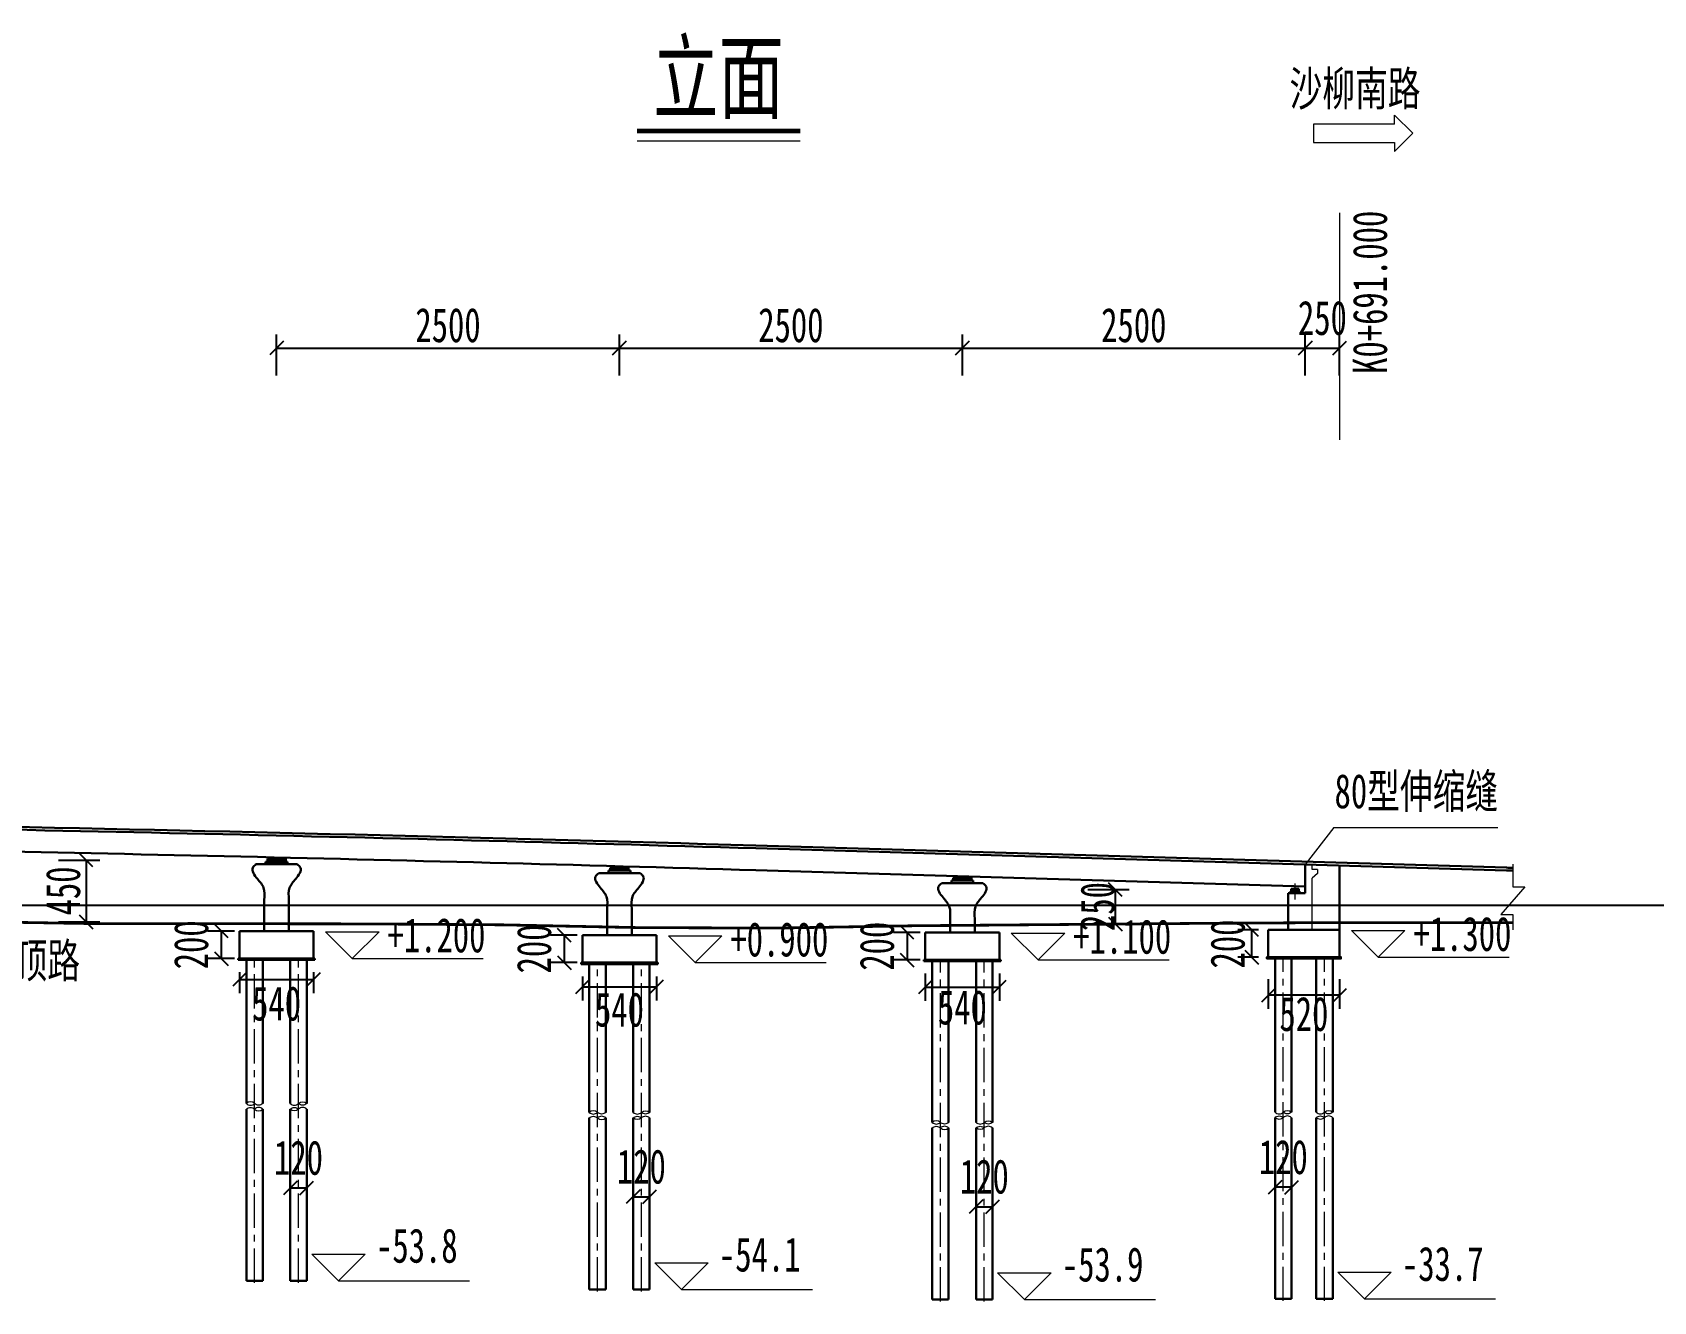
# Model space of a CAD drawing. Extents: x -2611510 to 954358, y -247163 to 181535.
# Drawn here: x 404481 to 522677, y 4097 to 96664 of the extents above; entities that cross this region are included whole.
import ezdxf

# ---------------------------------------------------------------- set-up
doc = ezdxf.new("R2010")
doc.units = 0
doc.linetypes.add('CENTER', pattern=[2, 1.25, -0.25, 0.25, -0.25])
doc.linetypes.add('HIDDEN', pattern=[9.525, 6.35, -3.175])
doc.layers.get('Defpoints').update_dxf_attribs({"color": 8})
for name, color, linetype, lineweight in [('加粗线', 6, 'Continuous', 60), ('文字', 7, 'Continuous', 15), ('标注', 3, 'Continuous', 18), ('桥 中心线', 5, 'CENTER', 15), ('桥 构造粗实', 1, 'Continuous', 30), ('桥 构造细虚', 6, 'Continuous', 15), ('桥 标高', 4, 'Continuous', 15), ('细线', 6, 'Continuous', 18), ('虚线', 6, 'HIDDEN', 15)]:
    doc.layers.add(name, color=color, linetype=linetype, lineweight=lineweight)
doc.layers.add('纵_地面线', color=30, linetype='Continuous')
doc.styles.get("Standard").update_dxf_attribs({"font": '仿宋_GB2312.TTF', "width": 0.7})
doc.styles.add('仿宋字', font='仿宋_GB2312.TTF', dxfattribs={"width": 0.7})
doc.dimstyles.new('750', dxfattribs={"dimscale": 0, "dimtxt": 2.5, "dimasz": 1, "dimexe": 1, "dimexo": 1, "dimgap": 0, "dimtad": 0, "dimdec": 0, "dimlfac": 0.1, "dimrnd": 0.1, "dimzin": 12, "dimdsep": 46, "dimtxsty": '仿宋字', "dimblk": 'OBLIQUE', "dimcen": -1, "dimclrd": 256, "dimclre": 256, "dimclrt": 256, "dimadec": 4, "dimazin": 0, "dimtp": 2, "dimtm": 3, "dimtfac": 0.5, "dimtdec": 0, "dimtmove": 2, "dimatfit": 3, "dimldrblk": 'OBLIQUE', "dimfxl": 3, "dimfxlon": 1, "dimtvp": 0.7, "dimtolj": 1, "dimtzin": 12, "dimarcsym": 0})

# ---------------------------------------------------------------- blocks, each defined once
blk = doc.blocks.new('_Oblique')
at = {"color": 0, "linetype": 'ByBlock', "lineweight": -2}
blk.add_line((-0.5, -0.5), (0.5, 0.5), dxfattribs=at)
blk = doc.blocks.new('*D156')
at = {"layer": 'Defpoints', "color": 0, "transparency": 16777216}
for p in [(420207, 31118), (418252, 29118), (420207, 29118)]:
    blk.add_point(p, dxfattribs=at)
at = {"layer": '标注', "lineweight": -2, "transparency": 16777216}
for p, q in [((419207, 31118), (417252, 31118)), ((418252, 31118), (418252, 29118)), ((419207, 29118), (417252, 29118))]:
    blk.add_line(p, q, dxfattribs=at)
at = {"layer": '标注', "lineweight": -2, "transparency": 16777216, "xscale": 1000.0000020837, "yscale": 1000.0000020837, "zscale": 1000.0000020837}
for p, rotation in [((418252, 31118), 90), ((418252, 29118), 270)]:
    blk.add_blockref('_Oblique', p, dxfattribs=dict(at, rotation=rotation))
at = {"layer": '标注', "transparency": 16777216, "insert": (416063, 30118), "char_height": 2500, "attachment_point": 5, "rotation": 90, "style": '仿宋字'}
blk.add_mtext('\\A1;200', dxfattribs=at)
blk = doc.blocks.new('*D157')
at = {"layer": 'Defpoints', "color": 0, "transparency": 16777216}
for p in [(419582, 29118), (424981, 29118), (424981, 27596)]:
    blk.add_point(p, dxfattribs=at)
at = {"layer": '标注', "lineweight": -2, "transparency": 16777216}
for p, q in [((419582, 28118), (419582, 26596)), ((419582, 27596), (424981, 27596)), ((424981, 28118), (424981, 26596))]:
    blk.add_line(p, q, dxfattribs=at)
at = {"layer": '标注', "lineweight": -2, "transparency": 16777216, "xscale": 1000.0000020837, "yscale": 1000.0000020837, "zscale": 1000.0000020837, "rotation": 180}
blk.add_blockref('_Oblique', (419582, 27596), dxfattribs=at)
at = {"layer": '标注', "lineweight": -2, "transparency": 16777216, "xscale": 1000.0000020837, "yscale": 1000.0000020837, "zscale": 1000.0000020837}
blk.add_blockref('_Oblique', (424981, 27596), dxfattribs=at)
at = {"layer": '标注', "transparency": 16777216, "insert": (422281, 25828), "char_height": 2500, "attachment_point": 5, "style": '仿宋字'}
blk.add_mtext('\\A1;540', dxfattribs=at)
blk = doc.blocks.new('*D158')
at = {"layer": 'Defpoints', "color": 0, "transparency": 16777216}
for p in [(424481, 12387), (423281, 11499), (424481, 11499)]:
    blk.add_point(p, dxfattribs=at)
at = {"layer": '标注', "lineweight": -2, "transparency": 16777216}
for p, q in [((423281, 12387), (423281, 13387)), ((424481, 12387), (424481, 13387)), ((423281, 12387), (424481, 12387))]:
    blk.add_line(p, q, dxfattribs=at)
at = {"layer": '标注', "lineweight": -2, "transparency": 16777216, "xscale": 1000.0000020837, "yscale": 1000.0000020837, "zscale": 1000.0000020837, "rotation": 180}
blk.add_blockref('_Oblique', (423281, 12387), dxfattribs=at)
at = {"layer": '标注', "lineweight": -2, "transparency": 16777216, "xscale": 1000.0000020837, "yscale": 1000.0000020837, "zscale": 1000.0000020837}
blk.add_blockref('_Oblique', (424481, 12387), dxfattribs=at)
at = {"layer": '标注', "transparency": 16777216, "insert": (423881, 14576), "char_height": 2500, "attachment_point": 5, "style": '仿宋字'}
blk.add_mtext('\\A1;120', dxfattribs=at)
blk = doc.blocks.new('标高')
at = {"layer": '桥 标高'}
for p, q in [((-2000, 2000), (2000, 2000)), ((0, 0), (-2000, 2000)), ((0, 0), (2000, 2000)), ((0, 0), (9796, 0))]:
    blk.add_line(p, q, dxfattribs=at)
blk = doc.blocks.new('*D159')
at = {"layer": 'Defpoints', "color": 0, "transparency": 16777216}
for p in [(445207, 30818), (443252, 28818), (445207, 28818)]:
    blk.add_point(p, dxfattribs=at)
at = {"layer": '标注', "lineweight": -2, "transparency": 16777216}
for p, q in [((444207, 30818), (442252, 30818)), ((443252, 30818), (443252, 28818)), ((444207, 28818), (442252, 28818))]:
    blk.add_line(p, q, dxfattribs=at)
at = {"layer": '标注', "lineweight": -2, "transparency": 16777216, "xscale": 1000.0000020837, "yscale": 1000.0000020837, "zscale": 1000.0000020837}
for p, rotation in [((443252, 30818), 90), ((443252, 28818), 270)]:
    blk.add_blockref('_Oblique', p, dxfattribs=dict(at, rotation=rotation))
at = {"layer": '标注', "transparency": 16777216, "insert": (441063, 29818), "char_height": 2500, "attachment_point": 5, "rotation": 90, "style": '仿宋字'}
blk.add_mtext('\\A1;200', dxfattribs=at)
blk = doc.blocks.new('*D160')
at = {"layer": 'Defpoints', "color": 0, "transparency": 16777216}
for p in [(444582, 28818), (449981, 28818), (449981, 27053)]:
    blk.add_point(p, dxfattribs=at)
at = {"layer": '标注', "lineweight": -2, "transparency": 16777216}
for p, q in [((444582, 27818), (444582, 26053)), ((449981, 27818), (449981, 26053)), ((444582, 27053), (449981, 27053))]:
    blk.add_line(p, q, dxfattribs=at)
at = {"layer": '标注', "lineweight": -2, "transparency": 16777216, "xscale": 1000.0000020837, "yscale": 1000.0000020837, "zscale": 1000.0000020837, "rotation": 180}
blk.add_blockref('_Oblique', (444582, 27053), dxfattribs=at)
at = {"layer": '标注', "lineweight": -2, "transparency": 16777216, "xscale": 1000.0000020837, "yscale": 1000.0000020837, "zscale": 1000.0000020837}
blk.add_blockref('_Oblique', (449981, 27053), dxfattribs=at)
at = {"layer": '标注', "transparency": 16777216, "insert": (447281, 25384), "char_height": 2500, "attachment_point": 5, "style": '仿宋字'}
blk.add_mtext('\\A1;540', dxfattribs=at)
blk = doc.blocks.new('*D161')
at = {"layer": 'Defpoints', "color": 0, "transparency": 16777216}
for p in [(448281, 10855), (449481, 11743), (449481, 10855)]:
    blk.add_point(p, dxfattribs=at)
at = {"layer": '标注', "lineweight": -2, "transparency": 16777216}
for p, q in [((448281, 11743), (448281, 12743)), ((449481, 11743), (449481, 12743)), ((448281, 11743), (449481, 11743))]:
    blk.add_line(p, q, dxfattribs=at)
at = {"layer": '标注', "lineweight": -2, "transparency": 16777216, "xscale": 1000.0000020837, "yscale": 1000.0000020837, "zscale": 1000.0000020837, "rotation": 180}
blk.add_blockref('_Oblique', (448281, 11743), dxfattribs=at)
at = {"layer": '标注', "lineweight": -2, "transparency": 16777216, "xscale": 1000.0000020837, "yscale": 1000.0000020837, "zscale": 1000.0000020837}
blk.add_blockref('_Oblique', (449481, 11743), dxfattribs=at)
at = {"layer": '标注', "transparency": 16777216, "insert": (448881, 13932), "char_height": 2500, "attachment_point": 5, "style": '仿宋字'}
blk.add_mtext('\\A1;120', dxfattribs=at)
blk = doc.blocks.new('*D162')
at = {"layer": 'Defpoints', "color": 0, "transparency": 16777216}
for p in [(470207, 31018), (468252, 29018), (470207, 29018)]:
    blk.add_point(p, dxfattribs=at)
at = {"layer": '标注', "lineweight": -2, "transparency": 16777216}
for p, q in [((469207, 31018), (467252, 31018)), ((468252, 31018), (468252, 29018)), ((469207, 29018), (467252, 29018))]:
    blk.add_line(p, q, dxfattribs=at)
at = {"layer": '标注', "lineweight": -2, "transparency": 16777216, "xscale": 1000.0000020837, "yscale": 1000.0000020837, "zscale": 1000.0000020837}
for p, rotation in [((468252, 31018), 90), ((468252, 29018), 270)]:
    blk.add_blockref('_Oblique', p, dxfattribs=dict(at, rotation=rotation))
at = {"layer": '标注', "transparency": 16777216, "insert": (466063, 30018), "char_height": 2500, "attachment_point": 5, "rotation": 90, "style": '仿宋字'}
blk.add_mtext('\\A1;200', dxfattribs=at)
blk = doc.blocks.new('*D163')
at = {"layer": 'Defpoints', "color": 0, "transparency": 16777216}
for p in [(469582, 29018), (474981, 29018), (474981, 27032)]:
    blk.add_point(p, dxfattribs=at)
at = {"layer": '标注', "lineweight": -2, "transparency": 16777216}
for p, q in [((469582, 28018), (469582, 26032)), ((474981, 28018), (474981, 26032)), ((469582, 27032), (474981, 27032))]:
    blk.add_line(p, q, dxfattribs=at)
at = {"layer": '标注', "lineweight": -2, "transparency": 16777216, "xscale": 1000.0000020837, "yscale": 1000.0000020837, "zscale": 1000.0000020837, "rotation": 180}
blk.add_blockref('_Oblique', (469582, 27032), dxfattribs=at)
at = {"layer": '标注', "lineweight": -2, "transparency": 16777216, "xscale": 1000.0000020837, "yscale": 1000.0000020837, "zscale": 1000.0000020837}
blk.add_blockref('_Oblique', (474981, 27032), dxfattribs=at)
at = {"layer": '标注', "transparency": 16777216, "insert": (472282, 25539), "char_height": 2500, "attachment_point": 5, "style": '仿宋字'}
blk.add_mtext('\\A1;540', dxfattribs=at)
blk = doc.blocks.new('*D164')
at = {"layer": 'Defpoints', "color": 0, "transparency": 16777216}
for p in [(474481, 11014), (473281, 10126), (474481, 10126)]:
    blk.add_point(p, dxfattribs=at)
at = {"layer": '标注', "lineweight": -2, "transparency": 16777216}
for p, q in [((473281, 11014), (473281, 12014)), ((474481, 11014), (474481, 12014)), ((473281, 11014), (474481, 11014))]:
    blk.add_line(p, q, dxfattribs=at)
at = {"layer": '标注', "lineweight": -2, "transparency": 16777216, "xscale": 1000.0000020837, "yscale": 1000.0000020837, "zscale": 1000.0000020837, "rotation": 180}
blk.add_blockref('_Oblique', (473281, 11014), dxfattribs=at)
at = {"layer": '标注', "lineweight": -2, "transparency": 16777216, "xscale": 1000.0000020837, "yscale": 1000.0000020837, "zscale": 1000.0000020837}
blk.add_blockref('_Oblique', (474481, 11014), dxfattribs=at)
at = {"layer": '标注', "transparency": 16777216, "insert": (473881, 13203), "char_height": 2500, "attachment_point": 5, "style": '仿宋字'}
blk.add_mtext('\\A1;120', dxfattribs=at)
blk = doc.blocks.new('*D168')
at = {"layer": 'Defpoints', "color": 0}
for p in [(494879, 31218), (493370, 29218), (494879, 29218)]:
    blk.add_point(p, dxfattribs=at)
at = {"layer": '标注', "lineweight": -2}
for p, q in [((493879, 31218), (492370, 31218)), ((493370, 31218), (493370, 29218)), ((493879, 29218), (492370, 29218))]:
    blk.add_line(p, q, dxfattribs=at)
at = {"layer": '标注', "lineweight": -2, "xscale": 1000.0000020837, "yscale": 1000.0000020837, "zscale": 1000.0000020837}
for p, rotation in [((493370, 31218), 90), ((493370, 29218), 270)]:
    blk.add_blockref('_Oblique', p, dxfattribs=dict(at, rotation=rotation))
at = {"layer": '标注', "insert": (491634, 30176), "char_height": 2500, "attachment_point": 5, "rotation": 90, "style": '仿宋字'}
blk.add_mtext('\\A1;200', dxfattribs=at)
blk = doc.blocks.new('*D169')
at = {"layer": 'Defpoints', "color": 0, "transparency": 16777216}
for p in [(495082, 12436), (495082, 10962), (496282, 10962)]:
    blk.add_point(p, dxfattribs=at)
at = {"layer": '标注', "lineweight": -2, "transparency": 16777216}
for p, q in [((495082, 11962), (495082, 13436)), ((496282, 11962), (496282, 13436)), ((496282, 12436), (495082, 12436))]:
    blk.add_line(p, q, dxfattribs=at)
at = {"layer": '标注', "lineweight": -2, "transparency": 16777216, "xscale": 1000.0000020837, "yscale": 1000.0000020837, "zscale": 1000.0000020837, "rotation": 180}
blk.add_blockref('_Oblique', (495082, 12436), dxfattribs=at)
at = {"layer": '标注', "lineweight": -2, "transparency": 16777216, "xscale": 1000.0000020837, "yscale": 1000.0000020837, "zscale": 1000.0000020837}
blk.add_blockref('_Oblique', (496282, 12436), dxfattribs=at)
at = {"layer": '标注', "transparency": 16777216, "insert": (495682, 14625), "char_height": 2500, "attachment_point": 5, "style": '仿宋字'}
blk.add_mtext('\\A1;120', dxfattribs=at)
blk = doc.blocks.new('*D170')
at = {"layer": 'Defpoints', "color": 0, "transparency": 16777216}
for p in [(494581, 28604), (499781, 28604), (494581, 26439)]:
    blk.add_point(p, dxfattribs=at)
at = {"layer": '标注', "lineweight": -2, "transparency": 16777216}
for p, q in [((494581, 27604), (494581, 25439)), ((499781, 27604), (499781, 25439)), ((499781, 26439), (494581, 26439))]:
    blk.add_line(p, q, dxfattribs=at)
at = {"layer": '标注', "lineweight": -2, "transparency": 16777216, "xscale": 1000.0000020837, "yscale": 1000.0000020837, "zscale": 1000.0000020837, "rotation": 180}
blk.add_blockref('_Oblique', (494581, 26439), dxfattribs=at)
at = {"layer": '标注', "lineweight": -2, "transparency": 16777216, "xscale": 1000.0000020837, "yscale": 1000.0000020837, "zscale": 1000.0000020837}
blk.add_blockref('_Oblique', (499781, 26439), dxfattribs=at)
at = {"layer": '标注', "transparency": 16777216, "insert": (497181, 25061), "char_height": 2500, "attachment_point": 5, "style": '仿宋字'}
blk.add_mtext('\\A1;520', dxfattribs=at)
blk = doc.blocks.new('*D180')
at = {"layer": 'Defpoints', "color": 0, "transparency": 16777216}
for p in [(447281, 73637), (422281, 31317), (447281, 30673)]:
    blk.add_point(p, dxfattribs=at)
at = {"layer": '标注', "lineweight": -2, "transparency": 16777216}
for p, q in [((422281, 71637), (422281, 74637)), ((447281, 71637), (447281, 74637)), ((422281, 73637), (447281, 73637))]:
    blk.add_line(p, q, dxfattribs=at)
at = {"layer": '标注', "lineweight": -2, "transparency": 16777216, "xscale": 1000.0000020837, "yscale": 1000.0000020837, "zscale": 1000.0000020837, "rotation": 180}
blk.add_blockref('_Oblique', (422281, 73637), dxfattribs=at)
at = {"layer": '标注', "lineweight": -2, "transparency": 16777216, "xscale": 1000.0000020837, "yscale": 1000.0000020837, "zscale": 1000.0000020837}
blk.add_blockref('_Oblique', (447281, 73637), dxfattribs=at)
at = {"layer": '标注', "transparency": 16777216, "insert": (434781, 75302), "char_height": 2500, "attachment_point": 5, "style": '仿宋字'}
blk.add_mtext('\\A1;2500', dxfattribs=at)
blk = doc.blocks.new('*D181')
at = {"layer": 'Defpoints', "color": 0, "transparency": 16777216}
for p in [(472281, 73637), (447281, 30673), (472281, 29944)]:
    blk.add_point(p, dxfattribs=at)
at = {"layer": '标注', "lineweight": -2, "transparency": 16777216}
for p, q in [((447281, 71637), (447281, 74637)), ((472281, 71637), (472281, 74637)), ((447281, 73637), (472281, 73637))]:
    blk.add_line(p, q, dxfattribs=at)
at = {"layer": '标注', "lineweight": -2, "transparency": 16777216, "xscale": 1000.0000020837, "yscale": 1000.0000020837, "zscale": 1000.0000020837, "rotation": 180}
blk.add_blockref('_Oblique', (447281, 73637), dxfattribs=at)
at = {"layer": '标注', "lineweight": -2, "transparency": 16777216, "xscale": 1000.0000020837, "yscale": 1000.0000020837, "zscale": 1000.0000020837}
blk.add_blockref('_Oblique', (472281, 73637), dxfattribs=at)
at = {"layer": '标注', "transparency": 16777216, "insert": (459781, 75302), "char_height": 2500, "attachment_point": 5, "style": '仿宋字'}
blk.add_mtext('\\A1;2500', dxfattribs=at)
blk = doc.blocks.new('*D182')
at = {"layer": 'Defpoints', "color": 0, "transparency": 16777216}
for p in [(497282, 73637), (472281, 29944), (497282, 29706)]:
    blk.add_point(p, dxfattribs=at)
at = {"layer": '标注', "lineweight": -2, "transparency": 16777216}
for p, q in [((472281, 71637), (472281, 74637)), ((497282, 71637), (497282, 74637)), ((472281, 73637), (497282, 73637))]:
    blk.add_line(p, q, dxfattribs=at)
at = {"layer": '标注', "lineweight": -2, "transparency": 16777216, "xscale": 1000.0000020837, "yscale": 1000.0000020837, "zscale": 1000.0000020837, "rotation": 180}
blk.add_blockref('_Oblique', (472281, 73637), dxfattribs=at)
at = {"layer": '标注', "lineweight": -2, "transparency": 16777216, "xscale": 1000.0000020837, "yscale": 1000.0000020837, "zscale": 1000.0000020837}
blk.add_blockref('_Oblique', (497282, 73637), dxfattribs=at)
at = {"layer": '标注', "transparency": 16777216, "insert": (484781, 75302), "char_height": 2500, "attachment_point": 5, "style": '仿宋字'}
blk.add_mtext('\\A1;2500', dxfattribs=at)
blk = doc.blocks.new('*D183')
at = {"layer": 'Defpoints', "color": 0, "transparency": 16777216}
for p in [(499781, 73637), (497282, 29706), (499781, 29920)]:
    blk.add_point(p, dxfattribs=at)
at = {"layer": '标注', "lineweight": -2, "transparency": 16777216}
for p, q in [((497282, 71637), (497282, 74637)), ((499781, 71637), (499781, 74637)), ((497282, 73637), (499781, 73637))]:
    blk.add_line(p, q, dxfattribs=at)
at = {"layer": '标注', "lineweight": -2, "transparency": 16777216, "xscale": 1000.0000020837, "yscale": 1000.0000020837, "zscale": 1000.0000020837, "rotation": 180}
blk.add_blockref('_Oblique', (497282, 73637), dxfattribs=at)
at = {"layer": '标注', "lineweight": -2, "transparency": 16777216, "xscale": 1000.0000020837, "yscale": 1000.0000020837, "zscale": 1000.0000020837}
blk.add_blockref('_Oblique', (499781, 73637), dxfattribs=at)
at = {"layer": '标注', "transparency": 16777216, "insert": (498531, 75826), "char_height": 2500, "attachment_point": 5, "style": '仿宋字'}
blk.add_mtext('\\A1;250', dxfattribs=at)
blk = doc.blocks.new('*D313')
at = {"layer": 'Defpoints', "color": 0}
for p in [(480314, 34141), (479983, 31641), (483432, 31641)]:
    blk.add_point(p, dxfattribs=at)
at = {"layer": '标注', "lineweight": -2}
for p, q in [((481432, 34141), (484432, 34141)), ((483432, 34141), (483432, 31641)), ((481432, 31641), (484432, 31641))]:
    blk.add_line(p, q, dxfattribs=at)
at = {"layer": '标注', "lineweight": -2, "xscale": 1000.0000020837, "yscale": 1000.0000020837, "zscale": 1000.0000020837}
for p, rotation in [((483432, 34141), 90), ((483432, 31641), 270)]:
    blk.add_blockref('_Oblique', p, dxfattribs=dict(at, rotation=rotation))
at = {"layer": '标注', "insert": (482154, 32908), "char_height": 2500, "attachment_point": 5, "rotation": 90, "style": '仿宋字'}
blk.add_mtext('\\A1;250', dxfattribs=at)
blk = doc.blocks.new('*D362')
at = {"layer": 'Defpoints', "color": 0}
for p in [(401018, 36295), (401018, 31795), (408393, 31795)]:
    blk.add_point(p, dxfattribs=at)
at = {"layer": '标注', "lineweight": -2}
for p, q in [((406393, 36295), (409393, 36295)), ((408393, 36295), (408393, 31795)), ((406393, 31795), (409393, 31795))]:
    blk.add_line(p, q, dxfattribs=at)
at = {"layer": '标注', "lineweight": -2, "xscale": 1000.0000020837, "yscale": 1000.0000020837, "zscale": 1000.0000020837}
for p, rotation in [((408393, 36295), 90), ((408393, 31795), 270)]:
    blk.add_blockref('_Oblique', p, dxfattribs=dict(at, rotation=rotation))
at = {"layer": '标注', "insert": (406728, 34045), "char_height": 2500, "attachment_point": 5, "rotation": 90, "style": '仿宋字'}
blk.add_mtext('\\A1;450', dxfattribs=at)

msp = doc.modelspace()

# ---------------------------------------------------------------- hatches: boundary and pattern name
at = {"layer": '桥 构造粗实'}
h = msp.add_hatch(dxfattribs=at)
h.set_pattern_fill('ANSI31', color=256, scale=25.27, angle=180, style=0)
h.set_pattern_definition([(45, (413550.65, 15837.17), (-56.73277, 56.73277), [])])
h.paths.add_polyline_path([(421611.8, 36388), (421611.8, 36170.3), (422951.2, 36170.3), (422951.2, 36388)])
h = msp.add_hatch(dxfattribs=at)
h.set_pattern_fill('ANSI31', color=256, scale=25.27, angle=180, style=0)
h.set_pattern_definition([(45, (438550.65, 15193.27), (-56.73277, 56.73277), [])])
h.paths.add_polyline_path([(446611.8, 35744.1), (446611.8, 35526.4), (447951.2, 35526.4), (447951.2, 35744.1)])
h = msp.add_hatch(dxfattribs=at)
h.set_pattern_fill('ANSI31', color=256, scale=25.27, angle=180, style=0)
h.set_pattern_definition([(45, (463550.65, 14464.01), (-56.73277, 56.73277), [])])
h.paths.add_polyline_path([(471611.8, 35014.8), (471611.8, 34797.1), (472951.2, 34797.1), (472951.2, 35014.8)])

# ---------------------------------------------------------------- linework, layer by layer
msp.add_line((372181.5, 33007.1), (582373.7, 33007.1))
at = {"layer": '加粗线'}
msp.add_line((448570.8, 89473.8), (460457.3, 89473.8), dxfattribs=at)
at = {"layer": '文字'}
for p, q in [((503786.5, 89971), (503786.5, 90637.7)), ((505119.9, 89304.3), (503786.5, 90637.7)), ((505119.9, 89304.3), (503786.5, 87971)), ((503786.5, 88637.7), (503786.5, 87971)), ((499781.5, 83505.5), (499781.5, 66958.5)), ((499368.1, 38686.3, 0), (497281.5, 35980.4)), ((499368.1, 38686.3, 0), (511328.8, 38686.3, 0))]:
    msp.add_line(p, q, dxfattribs=at)
msp.add_lwpolyline([(503786.5, 89971), (497892.4, 89971), (497892.4, 88637.7), (503786.5, 88637.7)], dxfattribs=at)
at = {"layer": '标注'}
msp.add_lwpolyline([(512409.1, 36010.7), (512409.1, 34340.6), (513284.1, 34340.6), (511534.1, 32340.6), (512409.1, 32340.6), (512409.1, 31205.5)], dxfattribs=at)
at = {"layer": '桥 中心线', "ltscale": 2000}
for p, q in [((496531.5, 34579.5), (496531.5, 33421.3)), ((420681.5, 5469.9), (420681.5, 29118.1)), ((423881.5, 5469.9), (423881.5, 29118.1)), ((445681.5, 4826), (445681.5, 28818.1)), ((448881.5, 4826), (448881.5, 28818.1)), ((470681.5, 4096.7), (470681.5, 29018.1)), ((473881.5, 4096.7), (473881.5, 29018.1)), ((495681.5, 4141.6), (495681.5, 29218.1)), ((498681.5, 4141.6), (498681.5, 29218.1))]:
    msp.add_line(p, q, dxfattribs=at)
at = {"layer": '桥 构造粗实'}
for p, q in [((420781.5, 35990.8), (423781.5, 35990.8)), ((420781.5, 35990.8), (423781.5, 35990.8)), ((421485.5, 35990.8), (421485.5, 36170.3)), ((423077.5, 36170.3), (421485.5, 36170.3)), ((421611.8, 36170.3), (421611.8, 36388)), ((422951.2, 36388), (421611.8, 36388)), ((422951.2, 36170.3), (422951.2, 36388)), ((423077.5, 35990.8), (423077.5, 36170.3)), ((446485.5, 35346.9), (446485.5, 35526.4)), ((448077.5, 35526.4), (446485.5, 35526.4)), ((446611.8, 35526.4), (446611.8, 35744.1)), ((447951.2, 35744.1), (446611.8, 35744.1)), ((447951.2, 35526.4), (447951.2, 35744.1)), ((448077.5, 35346.9), (448077.5, 35526.4)), ((497281.5, 33895.1), (497281.5, 35980.4)), ((499781.5, 35918.4), (499781.5, 31334.3)), ((499781.5, 31218.1), (499781.5, 35918.4)), ((445781.5, 35346.9), (448781.5, 35346.9)), ((445781.5, 35346.9), (448781.5, 35346.9)), ((470781.5, 34617.7), (473781.5, 34617.7)), ((470781.5, 34617.7), (473781.5, 34617.7)), ((471485.5, 34617.7), (471485.5, 34797.1)), ((473077.5, 34797.1), (471485.5, 34797.1)), ((471611.8, 34797.1), (471611.8, 35014.8)), ((472951.2, 35014.8), (471611.8, 35014.8)), ((472951.2, 34797.1), (472951.2, 35014.8)), ((473077.5, 34617.7), (473077.5, 34797.1)), ((421381.5, 33393.2), (421381.5, 31118.1)), ((423181.5, 33393.2), (423181.5, 31118.1)), ((496031.5, 33895.1), (497281.5, 33895.1)), ((496031.5, 31218.1), (496031.5, 33895.1)), ((496171.5, 33895.1), (496171.5, 34017.1)), ((496171.5, 34017.1), (496891.5, 34017.1)), ((496811.5, 34201.7), (496251.5, 34201.7)), ((496251.5, 34201.7), (496251.5, 34017.1)), ((496251.5, 34078.8), (496374.3, 34201.7)), ((496251.5, 34078.8), (496372.4, 34199.7)), ((496251.5, 34017.1), (496811.5, 34017.1)), ((496251.5, 34017.1), (496811.5, 34017.1)), ((496329.2, 34015.1), (496515.8, 34201.7)), ((496329.2, 34015.1), (496513.8, 34199.7)), ((496470.6, 34015.1), (496654.9, 34199.4)), ((496470.7, 34015.1), (496616.2, 34160.7)), ((496612.1, 34015.1), (496739.8, 34142.9)), ((496612.1, 34015.1), (496712.9, 34116)), ((496616.2, 34160.7), (496655.2, 34199.7)), ((496654.9, 34199.4), (496657.2, 34201.7)), ((496712.9, 34116), (496796.7, 34199.7)), ((496739.8, 34142.9), (496798.6, 34201.7)), ((496753.5, 34015.1), (496811.5, 34073.1)), ((496753.5, 34015.1), (496809.7, 34071.3)), ((496809.7, 34071.3), (496811.5, 34073.1)), ((496811.5, 34017.1), (496811.5, 34201.7)), ((496891.5, 34017.1), (496891.5, 33895.1)), ((446381.5, 32749.3), (446381.5, 30818.1)), ((448181.5, 32749.3), (448181.5, 30818.1)), ((471381.5, 32020), (471381.5, 31018.1)), ((473181.5, 32020), (473181.5, 31018.1)), ((419581.5, 29118.1), (419581.5, 31118.1)), ((419581.5, 31118.1), (424981.5, 31118.1)), ((421281.5, 31118.1), (423281.5, 31118.1)), ((421281.5, 31118.1), (423281.5, 31118.1)), ((424981.5, 29118.1), (424981.5, 31118.1)), ((444581.5, 28818.1), (444581.5, 30818.1)), ((444581.5, 30818.1), (449981.5, 30818.1)), ((446281.5, 30818.1), (448281.5, 30818.1)), ((446281.5, 30818.1), (448281.5, 30818.1)), ((449981.5, 28818.1), (449981.5, 30818.1)), ((469581.5, 29018.1), (469581.5, 31018.1)), ((469581.5, 31018.1), (474981.5, 31018.1)), ((471281.5, 31018.1), (473281.5, 31018.1)), ((471281.5, 31018.1), (473281.5, 31018.1)), ((474981.5, 29018.1), (474981.5, 31018.1)), ((499781.5, 31218.1), (494581.5, 31218.1)), ((494581.5, 31218.1), (494581.5, 29218.1)), ((499781.5, 31218.1), (499781.5, 29218.1, 0)), ((419481.5, 29118.1), (425081.5, 29118.1)), ((419481.5, 29018.1), (419481.5, 29118.1)), ((419481.5, 29018.1), (425081.5, 29018.1)), ((419581.5, 29118.1), (424981.5, 29118.1)), ((420081.5, 18541.1), (420081.5, 29118.1)), ((421281.5, 18541.1), (421281.5, 29118.1)), ((423281.5, 18541.1), (423281.5, 29118.1)), ((424481.5, 18541.1), (424481.5, 29118.1)), ((425081.5, 29018.1), (425081.5, 29118.1)), ((444481.5, 28818.1), (450081.5, 28818.1)), ((444481.5, 28718.1), (444481.5, 28818.1)), ((444481.5, 28718.1), (450081.5, 28718.1)), ((444581.5, 28818.1), (449981.5, 28818.1)), ((445081.5, 17897.2), (445081.5, 28818.1)), ((446281.5, 17897.2), (446281.5, 28818.1)), ((448281.5, 17897.2), (448281.5, 28818.1)), ((449481.5, 17897.2), (449481.5, 28818.1)), ((450081.5, 28718.1), (450081.5, 28818.1)), ((469481.5, 29018.1), (475081.5, 29018.1)), ((469481.5, 28918.1), (469481.5, 29018.1)), ((469481.5, 28918.1), (475081.5, 28918.1)), ((469581.5, 29018.1), (474981.5, 29018.1)), ((470081.5, 17167.9), (470081.5, 29018.1)), ((471281.5, 17167.9), (471281.5, 29018.1)), ((473281.5, 17167.9), (473281.5, 29018.1)), ((474481.5, 17167.9), (474481.5, 29018.1)), ((475081.5, 28918.1), (475081.5, 29018.1)), ((494581.5, 29218.1, 0), (499781.5, 29218.1, 0)), ((495081.5, 17918.9), (495081.5, 29218.1)), ((496281.5, 17918.9), (496281.5, 29218.1)), ((498081.5, 17918.9), (498081.5, 29218.1)), ((499281.5, 17918.9), (499281.5, 29218.1)), ((420081.5, 5617.1), (420081.5, 18133.1)), ((421281.5, 5617.1), (421281.5, 18133.1)), ((423281.5, 5617.1), (423281.5, 18133.1)), ((424481.5, 5617.1), (424481.5, 18133.1)), ((445081.5, 4973.2), (445081.5, 17489.2)), ((446281.5, 4973.2), (446281.5, 17489.2)), ((448281.5, 4973.2), (448281.5, 17489.2)), ((449481.5, 4973.2), (449481.5, 17489.2)), ((470081.5, 4244), (470081.5, 16759.9)), ((471281.5, 4244), (471281.5, 16759.9)), ((473281.5, 4244), (473281.5, 16759.9)), ((474481.5, 4244), (474481.5, 16759.9)), ((495081.5, 4288.9), (495081.5, 17510.9)), ((496281.5, 4288.9), (496281.5, 17510.9)), ((498081.5, 4288.9), (498081.5, 17510.9)), ((499281.5, 4288.9), (499281.5, 17510.9)), ((421281.5, 5617.1), (420081.5, 5617.1)), ((423281.5, 5617.1), (424481.5, 5617.1)), ((446281.5, 4973.2), (445081.5, 4973.2)), ((448281.5, 4973.2), (449481.5, 4973.2)), ((471281.5, 4244), (470081.5, 4244)), ((473281.5, 4244), (474481.5, 4244)), ((495081.5, 4288.9), (496281.5, 4288.9)), ((498081.5, 4288.9), (499281.5, 4288.9))]:
    msp.add_line(p, q, dxfattribs=at)
for points in [[(-29037.3, 36052.2), (60315.8, 38268.2, -0.00544879), (197268, 40171.6), (197282.7, 40171.6, -0.00324992), (340276.9, 39671.2), (340307.2, 39670.9, -0.00487299), (457233.3, 37361.8), (511959.2, 35747.4, 0.00001051), (512409.1, 35734.1)], [(374281.5, 39034.9, -0.00345725), (457233.3, 37161.8), (511959.2, 35547.4, 0.00001051), (512409.1, 35534.1)], [(379681.5, 37347.9, -0.00323222), (457233.3, 35561.8), (497281.5, 34380.4)]]:
    msp.add_lwpolyline(points, format="xyb", dxfattribs=at)
at = {"layer": '桥 构造粗实', "elevation": 0}
msp.add_lwpolyline([(499781.5, 29218.1), (499881.5, 29218.1), (499881.5, 29118.1), (494481.5, 29118.1), (494481.5, 29218.1), (494581.5, 29218.1)], dxfattribs=at)
at = {"layer": '桥 构造粗实'}
for points in [[(420781.5, 35990.8), (420543, 35744.3), (420880.7, 34932.2), (421331, 34282.5), (421381.5, 33393.2)], [(423781.5, 35990.8), (424020, 35744.3), (423682.3, 34932.2), (423232, 34282.5), (423181.5, 33393.2)], [(445781.5, 35346.9), (445543, 35100.4), (445880.7, 34288.3), (446331, 33638.6), (446381.5, 32749.3)], [(448781.5, 35346.9), (449020, 35100.4), (448682.3, 34288.3), (448232, 33638.6), (448181.5, 32749.3)], [(470781.5, 34617.7), (470543, 34371.2), (470880.7, 33559), (471331, 32909.3), (471381.5, 32020)], [(473781.5, 34617.7), (474020, 34371.2), (473682.3, 33559), (473232, 32909.3), (473181.5, 32020)]]:
    msp.add_spline(points, degree=3, dxfattribs=at)
at = {"layer": '桥 构造细虚'}
for p, q in [((497781.5, 35620.4, 0), (497781.5, 35968, 0)), ((498181.5, 35620.4, 0), (497781.5, 35620.4, 0)), ((498181.5, 35620.4, 0), (498181.5, 35320.4, 0)), ((498181.5, 35320.4, 0), (497781.5, 34970.4, 0)), ((497781.5, 31218.1), (497781.5, 34970.4, 0))]:
    msp.add_line(p, q, dxfattribs=at)
for points in [[(421281.5, 18541.1, -0.416), (420681.5, 18541.1, 0.408), (420081.5, 18541.1, 0.416), (420681.5, 18541.1, 0.416)], [(420081.5, 18133.1, -0.416), (420681.5, 18133.1, 0.408), (421281.5, 18133.1, 0.416), (420681.5, 18133.1, 0.416)], [(423281.5, 18541.1, 0.416), (423881.5, 18541.1, -0.408), (424481.5, 18541.1, -0.416), (423881.5, 18541.1, -0.416)], [(424481.5, 18133.1, 0.416), (423881.5, 18133.1, -0.408), (423281.5, 18133.1, -0.416), (423881.5, 18133.1, -0.416)], [(446281.5, 17897.2, -0.416), (445681.5, 17897.2, 0.408), (445081.5, 17897.2, 0.416), (445681.5, 17897.2, 0.416)], [(448281.5, 17897.2, 0.416), (448881.5, 17897.2, -0.408), (449481.5, 17897.2, -0.416), (448881.5, 17897.2, -0.416)], [(495081.5, 17918.9, 0.416), (495681.5, 17918.9, -0.408), (496281.5, 17918.9, -0.416), (495681.5, 17918.9, -0.416)], [(498081.5, 17918.9, 0.416), (498681.5, 17918.9, -0.408), (499281.5, 17918.9, -0.416), (498681.5, 17918.9, -0.416)], [(445081.5, 17489.2, -0.416), (445681.5, 17489.2, 0.408), (446281.5, 17489.2, 0.416), (445681.5, 17489.2, 0.416)], [(449481.5, 17489.2, 0.416), (448881.5, 17489.2, -0.408), (448281.5, 17489.2, -0.416), (448881.5, 17489.2, -0.416)], [(471281.5, 17167.9, -0.416), (470681.5, 17167.9, 0.408), (470081.5, 17167.9, 0.416), (470681.5, 17167.9, 0.416)], [(470081.5, 16759.9, -0.416), (470681.5, 16759.9, 0.408), (471281.5, 16759.9, 0.416), (470681.5, 16759.9, 0.416)], [(473281.5, 17167.9, 0.416), (473881.5, 17167.9, -0.408), (474481.5, 17167.9, -0.416), (473881.5, 17167.9, -0.416)], [(474481.5, 16759.9, 0.416), (473881.5, 16759.9, -0.408), (473281.5, 16759.9, -0.416), (473881.5, 16759.9, -0.416)], [(496281.5, 17510.9, 0.416), (495681.5, 17510.9, -0.408), (495081.5, 17510.9, -0.416), (495681.5, 17510.9, -0.416)], [(499281.5, 17510.9, 0.416), (498681.5, 17510.9, -0.408), (498081.5, 17510.9, -0.416), (498681.5, 17510.9, -0.416)]]:
    msp.add_lwpolyline(points, format="xyb", dxfattribs=at)
at = {"layer": '纵_地面线', "color": 5, "const_width": 200, "flags": 128}
msp.add_lwpolyline([(372281.5, 30921.4), (378781.5, 32036.1), (388781.5, 32355.1), (398781.5, 31832.1), (408781.5, 31666.1), (418781.5, 31657.1), (428781.5, 31643.1), (438781.5, 31574.1), (448781.5, 31371.1), (458781.5, 31338.1), (468781.5, 31508.1), (478781.5, 31592.1), (488781.5, 31675.1), (498781.5, 31738.1), (508781.5, 31734.1), (512409.1, 31737)], dxfattribs=at)
at = {"layer": '细线'}
msp.add_line((448570.8, 88749.1), (460457.3, 88749.1), dxfattribs=at)
at = {"layer": '虚线', "ltscale": 2.2}
for p, q in [((494581.5, 31218.1), (494581.5, 29218.1)), ((494581.5, 29218.1, 0), (499781.5, 29218.1, 0)), ((494631.5, 29218.1, 0), (499831.5, 29218.1, 0))]:
    msp.add_line(p, q, dxfattribs=at)

# ---------------------------------------------------------------- block references
at = {"layer": '桥 标高', "xscale": 0.9750390015542508, "yscale": 0.9750390015542508, "zscale": 0.9750390015542508}
for p in [(427802.1, 29118.1), (452802.1, 28818.1), (477802.1, 29018.1), (502602.1, 29218.1, 0), (426801.1, 5617.1), (451801.1, 4973.2), (476801.1, 4244), (501601.1, 4288.9)]:
    msp.add_blockref('标高', p, dxfattribs=at)

# ---------------------------------------------------------------- texts
at = {"width": 0.7}
msp.add_text('立面', height=5000, dxfattribs=at).set_placement((449727.8, 90894.6))
at = {"layer": '文字', "char_height": 2500, "style": '仿宋字'}
for s, width, insert, attachment_point in [('沙柳南路', 12224.343, (505684.7, 93823.2), 3), (' 80型伸缩缝', 17187.178, (498226.7, 42579.7, 0), 1), ('堤顶路', 9930.813, (400790.4, 30220.6), 1)]:
    msp.add_mtext_dynamic_manual_height_columns(s, width=width, gutter_width=12.5, heights=[0], dxfattribs=dict(at, insert=insert, attachment_point=attachment_point))
at = {"layer": '文字', "insert": (500741.6, 71756.9), "char_height": 2500, "attachment_point": 1, "rotation": 90, "style": '仿宋字'}
msp.add_mtext_dynamic_manual_height_columns('K0+691.000', width=4194.053, gutter_width=12.5, heights=[0], dxfattribs=at)
at = {"layer": '桥 标高', "char_height": 2500, "attachment_point": 1, "style": '仿宋字'}
for s, width, insert in [('+1.200', 4194.053, (430367.3, 32068.9)), ('+1.100', 4194.053, (480367.3, 31968.9)), ('+1.300', 4194.053, (505167.3, 32168.9, 0)), ('+0.900', 4194.053, (455367.3, 31768.9)), ('-53.8', 5130.973, (429531.6, 9433.6)), ('-54.1', 5130.973, (454531.6, 8789.7)), ('-53.9', 5130.973, (479531.6, 8060.5)), ('-33.7', 5130.973, (504331.6, 8105.4))]:
    msp.add_mtext_dynamic_manual_height_columns(s, width=width, gutter_width=12.5, heights=[0], dxfattribs=dict(at, insert=insert))

# ---------------------------------------------------------------- dimensions: what is measured, and where the dimension line sits
at = {"layer": '标注'}
for base, p1, p2, picture, middle in [((447281.5, 73637.3), (422281.5, 31316.7), (447281.5, 30672.8), '*D180', (434781.5, 75302.2)), ((472281.5, 73637.3), (447281.5, 30672.8), (472281.5, 29943.5), '*D181', (459781.5, 75302.2)), ((497281.5, 73637.3), (472281.5, 29943.5), (497281.5, 29706.3), '*D182', (484781.5, 75302.2)), ((499781.5, 73637.3), (497281.5, 29706.3), (499781.5, 29919.8), '*D183', (498531.5, 75826.5)), ((424481.5, 12386.8), (423281.5, 11498.7), (424481.5, 11498.7), '*D158', (423881.5, 14576)), ((449481.5, 11742.9), (448281.5, 10854.8), (449481.5, 10854.8), '*D161', (448881.5, 13932.1)), ((474481.5, 11013.6), (473281.5, 10125.6), (474481.5, 10125.6), '*D164', (473881.5, 13202.8))]:
    dim = msp.add_linear_dim(base=base, p1=p1, p2=p2, dimstyle='750', override={"dimscale": 1000.000002, "dimfxl": 2}, dxfattribs=at)
    dim.commit()
    dim.dimension.update_dxf_attribs({"geometry": picture, "text_midpoint": middle})
for base, p1, p2, angle, override, picture, middle in [((408393.3, 31795), (401017.5, 36295), (401017.5, 31795), 90, {"dimscale": 1000.000002, "dimblk": 'Oblique', "dimfxl": 2}, '*D362', (406728.4, 34045)), ((418251.9, 29118.1), (420207.4, 31118.1), (420207.4, 29118.1), 90, {"dimscale": 1000.000002, "dimfxl": 2}, '*D156', (416062.7, 30118.1)), ((443251.9, 28818.1), (445207.4, 30818.1), (445207.4, 28818.1), 90, {"dimscale": 1000.000002, "dimfxl": 2}, '*D159', (441062.7, 29818.1)), ((468251.9, 29018.1), (470207.4, 31018.1), (470207.4, 29018.1), 90, {"dimscale": 1000.000002, "dimfxl": 2}, '*D162', (466062.7, 30018.1)), ((495081.5, 12435.7), (496281.5, 10961.9), (495081.5, 10961.9), 180, {"dimscale": 1000.000002, "dimfxl": 2}, '*D169', (495681.5, 14624.8))]:
    dim = msp.add_linear_dim(base=base, p1=p1, p2=p2, angle=angle, dimstyle='750', override=override, dxfattribs=at)
    dim.commit()
    dim.dimension.update_dxf_attribs({"geometry": picture, "text_midpoint": middle})
for base, p1, p2, angle, picture, middle in [((483431.6, 31641.4), (480313.6, 34141.4), (479983.5, 31641.4), 90, '*D313', (482153.5, 32907.5)), ((493369.9, 29218.1), (494878.9, 31218.1), (494878.9, 29218.1), 90, '*D168', (491634.2, 30175.9)), ((494581.5, 26439.2), (499781.5, 28603.7, 0), (494581.5, 28603.7), 180, '*D170', (497181.5, 25060.9))]:
    dim = msp.add_linear_dim(base=base, p1=p1, p2=p2, angle=angle, dimstyle='750', override={"dimscale": 1000.000002, "dimfxl": 2}, dxfattribs=at)
    dim.commit()
    dim.dimension.update_dxf_attribs({"geometry": picture, "text_midpoint": middle, "dimtype": 160})
for base, p1, p2, picture, middle in [((424981.5, 27596.1), (419581.5, 29118.1), (424981.5, 29118.1), '*D157', (422281.5, 25828)), ((449981.5, 27053.5), (444581.5, 28818.1), (449981.5, 28818.1), '*D160', (447281.5, 25383.8)), ((474981.5, 27032.3), (469581.5, 29018.1), (474981.5, 29018.1), '*D163', (472281.5, 25538.7))]:
    dim = msp.add_linear_dim(base=base, p1=p1, p2=p2, dimstyle='750', override={"dimscale": 1000.000002, "dimfxl": 2}, dxfattribs=at)
    dim.commit()
    dim.dimension.update_dxf_attribs({"geometry": picture, "text_midpoint": middle, "dimtype": 160})

doc.saveas('drawing.dxf')
